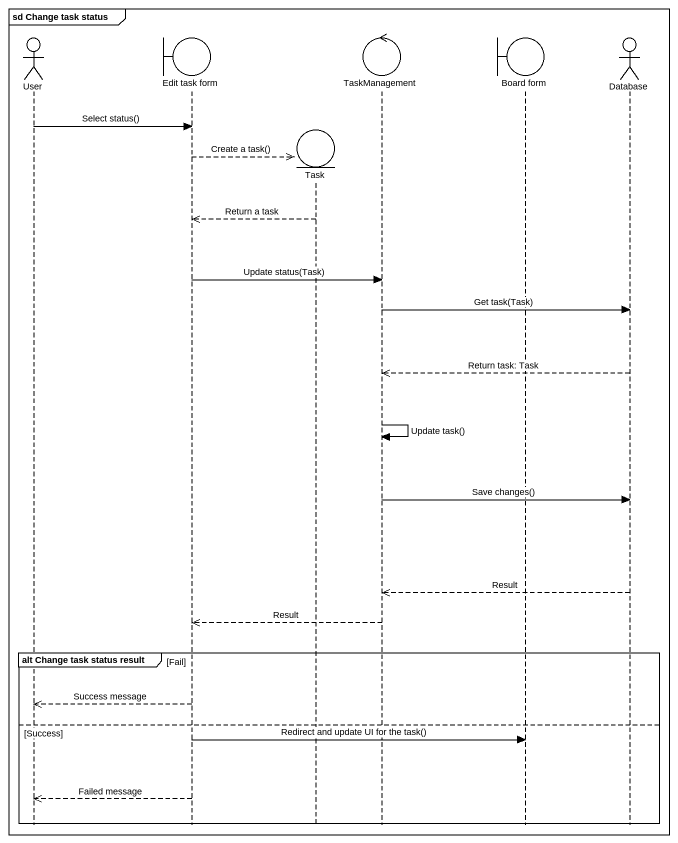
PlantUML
@startuml
mainframe sd Change task status
hide footbox
actor User
boundary "Edit task form" as Edit_task_form
entity Task
control TaskManagement
boundary "Board form" as Board_form
actor "Database" as Database_

User -> Edit_task_form : Select status()
Edit_task_form -->> Task ** : Create a task()
Task -->> Edit_task_form : Return a task
Edit_task_form -> TaskManagement : Update status(Task)
TaskManagement -> Database_ : Get task(Task)
Database_ -->> TaskManagement : Return task: Task
TaskManagement -> TaskManagement : Update task()
TaskManagement -> Database_ : Save changes()
Database_ -->> TaskManagement : Result
TaskManagement -->> Edit_task_form : Result
group alt Change task status result [Fail]
  Edit_task_form -->> User : Success message
else Success
  Edit_task_form -> Board_form : Redirect and update UI for the task()
  Edit_task_form -->> User : Failed message
end
@enduml
